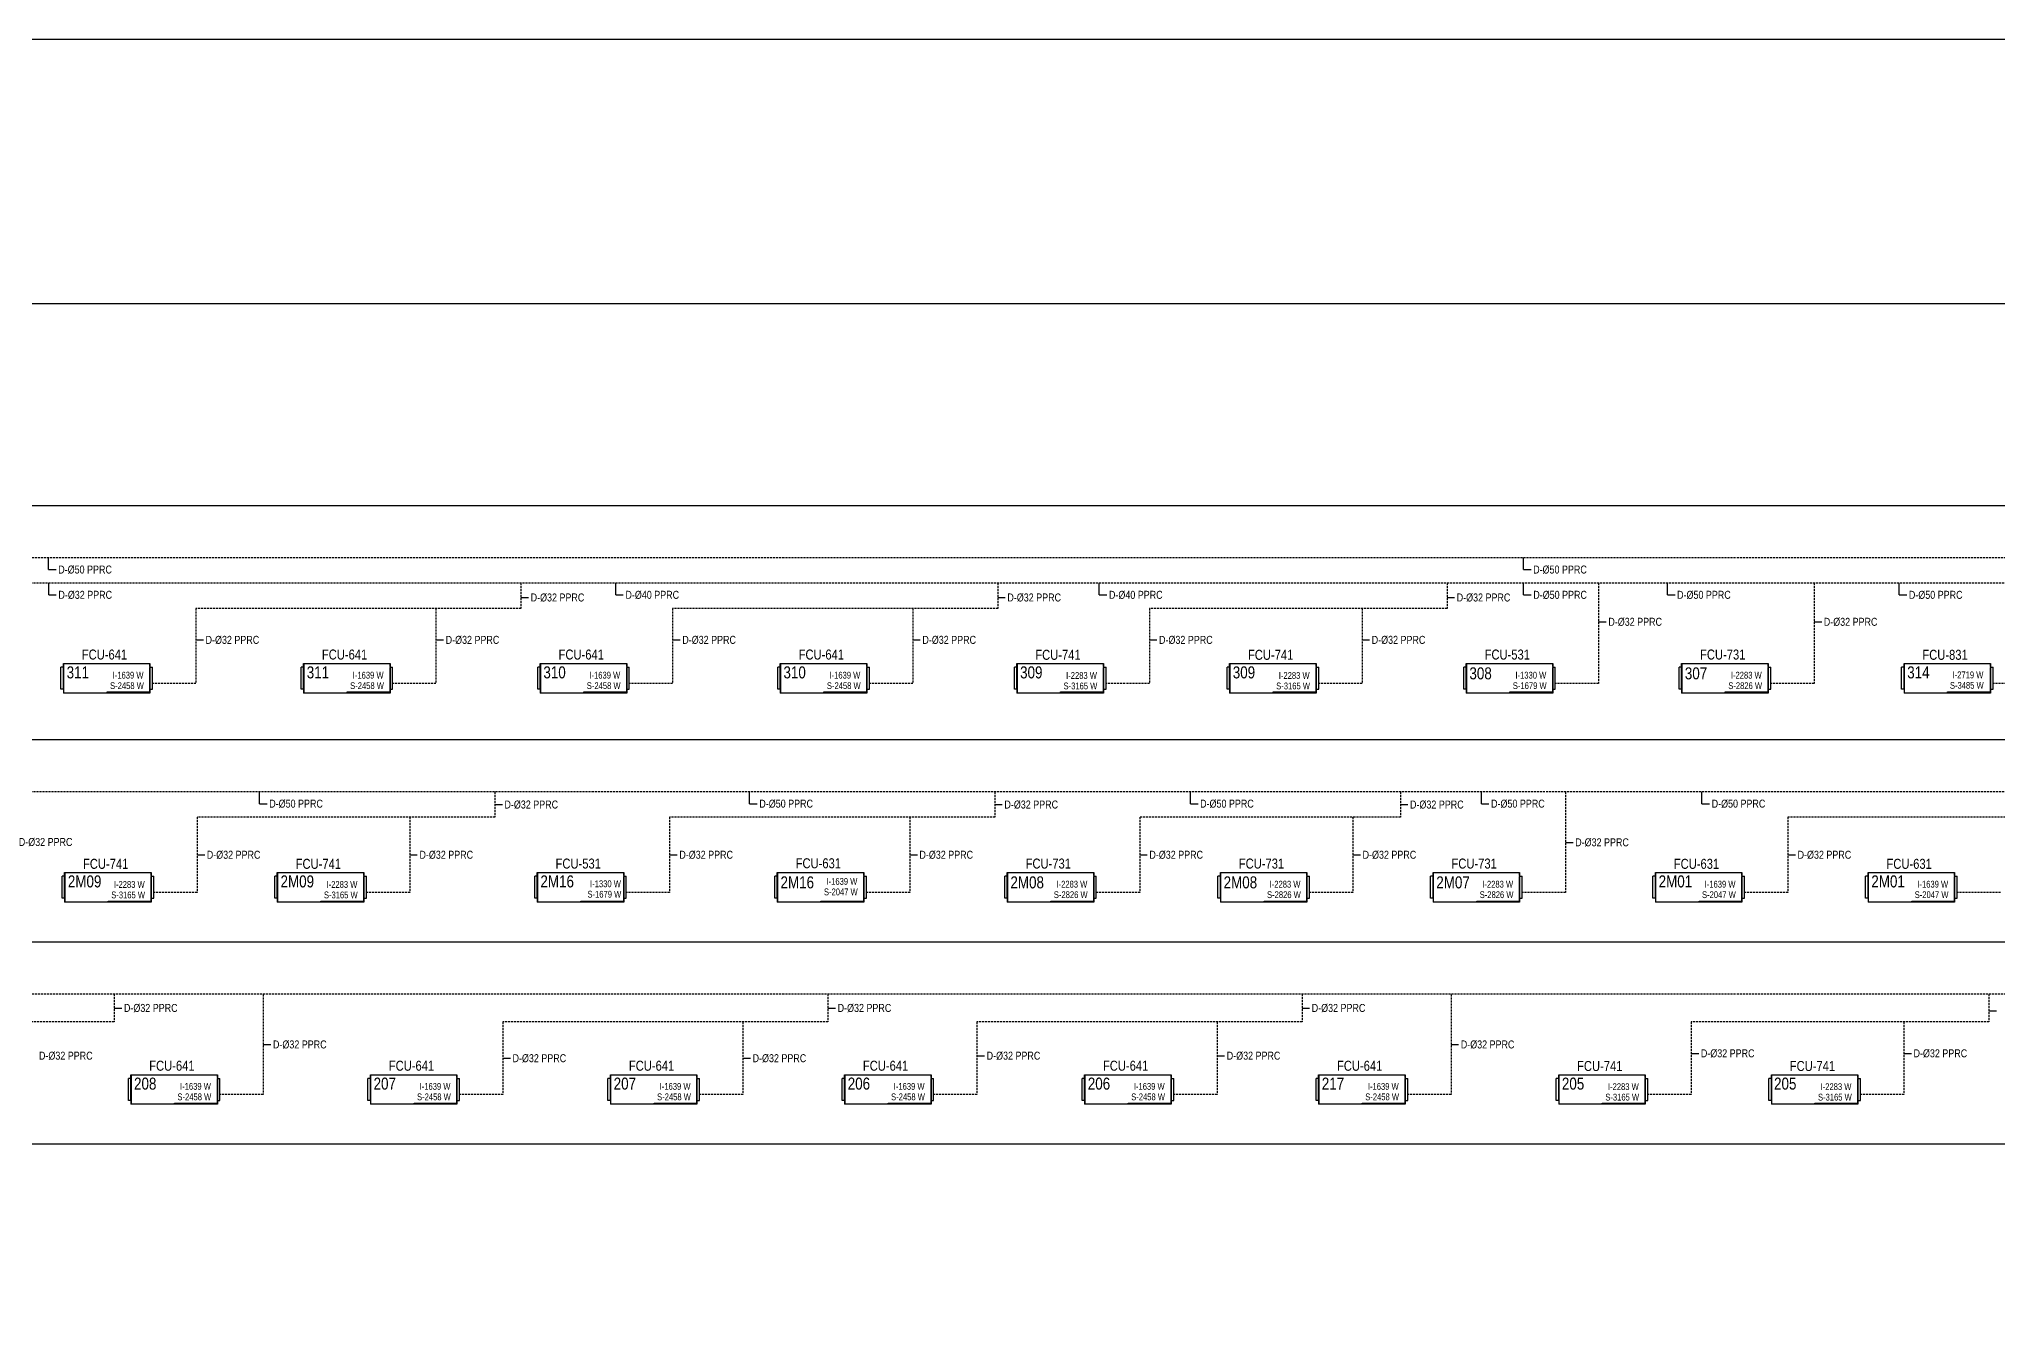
# Model space of a CAD drawing. Header units: centimetres. Extents: x 222914 to 271949, y -38857 to -18857.
# Drawn here: x 241263 to 246158, y -34777 to -31592 of the extents above; entities that cross this region are included whole.
import ezdxf
from ezdxf.enums import TextEntityAlignment as Align

# ---------------------------------------------------------------- set-up
doc = ezdxf.new("R2010")
doc.units = ezdxf.units.CM
doc.header["$LTSCALE"] = 0.2
doc.linetypes.add('DASHED', pattern=[75, 50, -25])
doc.linetypes.add('Hidden', pattern=[0.714375, 0.47625, -0.238125])
doc.layers.get('0').update_dxf_attribs({"color": 252})
for name, color, linetype, lineweight in [('1-BASLIK', 53, 'Continuous', 25), ('T-DRENAJ', 40, 'Hidden', 30), ('T-MAHAL', 120, 'Continuous', 15), ('T-STEXT', 181, 'Continuous', 15)]:
    doc.layers.add(name, color=color, linetype=linetype, lineweight=lineweight)
for name, color, linetype in [('T-DTEXT', 9, 'Continuous'), ('T-FC', 150, 'Continuous'), ('T-FC-NUMARA', 62, 'Continuous'), ('T-ITEXT', 32, 'Continuous'), ('T-TEXT', 85, 'Continuous')]:
    doc.layers.add(name, color=color, linetype=linetype)
doc.styles.add('ARIAL', font='arial.ttf')
doc.styles.add('LUCIDASANS', font='arial.ttf', dxfattribs={"width": 0.8})

# ---------------------------------------------------------------- blocks, each defined once
blk = doc.blocks.new('FANCOIL-DWD')
at = {"linetype": 'DASHED'}
blk.add_line((-114.3, -71.5), (-114.3, -16.4), dxfattribs=at)
for p, q in [((-108.1, -16.4), (-114.3, -16.4)), ((-114.3, -69.1), (-114.3, -18.8)), ((-108.1, -71.5), (-108.1, -7)), ((-108.1, -7), (108.1, -7)), ((-106.8, -80.9), (-106.8, -7)), ((108.1, -7), (108.1, -80.9)), ((108.1, -14.1), (108.1, -7.7)), ((108.1, -16.4), (114.6, -16.4)), ((108.1, -71), (108.1, -16.9)), ((114.6, -71.5), (114.6, -16.4)), ((-108.1, -71.5), (-114.3, -71.5)), ((-108.1, -71.5), (-108.1, -80.9)), ((108.1, -80.9), (-108.1, -80.9)), ((0.9, -80.9), (0.9, -78.2)), ((0.9, -78.2), (108.1, -78.2)), ((108.1, -78), (108.1, -71.5)), ((108.1, -71.5), (114.6, -71.5))]:
    blk.add_line(p, q)

msp = doc.modelspace()

# ---------------------------------------------------------------- linework, layer by layer
at = {"layer": '1-BASLIK'}
msp.add_lwpolyline([(224519.3, -31591.5), (264878.8, -31591.5), (264878.8, -37485.2), (224519.3, -37485.2)], close=True, dxfattribs=at)
at = {"layer": 'T-DRENAJ', "linetype": 'DASHED', "lineweight": -3, "ltscale": 0.5}
for p, q in [((255612.8, -32887.6), (226185.9, -32887.6)), ((255406.1, -32950.9), (240525.8, -32950.9)), ((242467.1, -32950.9), (242467.1, -33014.1)), ((243658.5, -32950.9), (243658.5, -33014.1)), ((244781.4, -32950.9), (244781.4, -33014.1)), ((245160.4, -32950.9), (245160.4, -33201.3)), ((245698.8, -32950.9), (245698.8, -33201.3)), ((242467.1, -33014.1), (241654.7, -33014.1)), ((241654.7, -33014.1), (241654.7, -33201.3)), ((242254.7, -33014.1), (242254.7, -33201.3)), ((243658.5, -33014.1), (242846.1, -33014.1)), ((242846.1, -33014.1), (242846.1, -33201.3)), ((243446.1, -33014.1), (243446.1, -33201.3)), ((244781.4, -33014.1), (244037.5, -33014.1)), ((244037.5, -33014.1), (244037.5, -33201.3)), ((244569, -33014.1), (244569, -33201.3)), ((241654.7, -33201.3), (241546.4, -33201.3)), ((242254.7, -33201.3), (242146.4, -33201.3)), ((242846.1, -33201.3), (242737.8, -33201.3)), ((243446.1, -33201.3), (243337.8, -33201.3)), ((244037.5, -33201.3), (243929.2, -33201.3)), ((244569, -33201.3), (244460.7, -33201.3)), ((245160.4, -33201.3), (245052.1, -33201.3)), ((245698.8, -33201.3), (245590.5, -33201.3)), ((246254.5, -33201.3), (246146.2, -33201.3)), ((255571.3, -33472.7), (233729.4, -33472.7)), ((242401.6, -33472.7), (242401.6, -33535.7)), ((243651.1, -33472.7), (243651.1, -33535.7)), ((244664.8, -33472.7), (244664.8, -33535.7)), ((245077.7, -33473.4), (245077.7, -33723.6)), ((242401.6, -33535.7), (241657.7, -33535.7)), ((241657.7, -33535.7), (241657.7, -33723.6)), ((242189.2, -33535.7), (242189.2, -33723.6)), ((243651.1, -33535.7), (242838.7, -33535.7)), ((242838.7, -33535.7), (242838.7, -33723.6)), ((243438.7, -33535.7), (243438.7, -33723.6)), ((244013.4, -33535.7), (244013.4, -33723.6)), ((244664.8, -33535.7), (244013.4, -33535.7)), ((244546.2, -33535.7), (244546.2, -33723.6)), ((245633.3, -33535.7), (245633.3, -33723.6)), ((241657.7, -33723.6), (241549.4, -33723.6)), ((242189.2, -33723.6), (242080.9, -33723.6)), ((242838.7, -33723.6), (242730.4, -33723.6)), ((243438.7, -33723.6), (243330.4, -33723.6)), ((244013.4, -33723.6), (243905, -33723.6)), ((244546.2, -33723.6), (244437.8, -33723.6)), ((245077.7, -33723.6), (244969.3, -33723.6)), ((245633.3, -33723.6), (245525, -33723.6)), ((246164.8, -33723.6), (246056.5, -33723.6)), ((255612.8, -33977.7), (229005.4, -33977.7)), ((241450.7, -33977.6), (241450.7, -34047.3)), ((241823.1, -33978.4), (241823.1, -34228.8)), ((243234.3, -33977.6), (243234.3, -34047.3)), ((244419.1, -33977.6), (244419.1, -34047.3)), ((244791.6, -33978.4), (244791.6, -34228.9)), ((246135.5, -33977.6), (246135.5, -34047.3)), ((241450.7, -34047.3), (240638.3, -34047.3)), ((243234.3, -34047.3), (242421.8, -34047.3)), ((242421.8, -34047.3), (242421.8, -34228.8)), ((243021.8, -34047.3), (243021.8, -34228.8)), ((244419.1, -34047.3), (243606.7, -34047.3)), ((243606.7, -34047.3), (243606.7, -34228.8)), ((244206.7, -34047.3), (244206.7, -34228.8)), ((246135.5, -34047.3), (245391.6, -34047.3)), ((245391.6, -34047.3), (245391.6, -34228.9)), ((245923.1, -34047.3), (245923.1, -34228.9)), ((241823.1, -34228.8), (241714.8, -34228.8)), ((242421.8, -34228.8), (242313.5, -34228.8)), ((243021.8, -34228.8), (242913.5, -34228.8)), ((243606.7, -34228.8), (243498.4, -34228.8)), ((244206.7, -34228.8), (244098.4, -34228.8)), ((244791.6, -34228.9), (244683.2, -34228.9)), ((245391.6, -34228.9), (245283.2, -34228.9)), ((245923.1, -34228.9), (245814.7, -34228.9))]:
    msp.add_line(p, q, dxfattribs=at)
msp.add_lwpolyline([(255411.9, -33535.2), (248209.7, -33535.7), (245633.3, -33535.7)], dxfattribs=at)
at = {"layer": 'T-DTEXT'}
for p, q in [((241286.5, -32916.9), (241286.5, -32887.6)), ((244972.5, -32916.9), (244972.5, -32887.6)), ((241286.5, -32916.9), (241305.5, -32916.9)), ((244972.5, -32916.9), (244991.4, -32916.9)), ((241286.9, -32980.1), (241286.9, -32950.9)), ((241286.9, -32980.1), (241305.8, -32980.1)), ((242467.1, -32986.8), (242486.1, -32986.8)), ((242704, -32980.1), (242704, -32950.9)), ((242704, -32980.1), (242722.9, -32980.1)), ((243658.5, -32986.8), (243677.5, -32986.8)), ((243912.4, -32980.1), (243912.4, -32950.9)), ((243912.4, -32980.1), (243931.3, -32980.1)), ((244781.4, -32986.8), (244800.4, -32986.8)), ((244972.8, -32980.1), (244972.8, -32950.9)), ((244972.8, -32980.1), (244991.8, -32980.1)), ((245332.2, -32980.1), (245332.2, -32950.9)), ((245332.2, -32980.1), (245351.2, -32980.1)), ((245911.5, -32980.1), (245911.5, -32950.9)), ((245911.5, -32980.1), (245930.5, -32980.1)), ((245160.4, -33047.5), (245179.4, -33047.5)), ((245698.8, -33047.5), (245717.8, -33047.5)), ((241654.7, -33092.7), (241673.7, -33092.7)), ((242254.7, -33092.7), (242273.7, -33092.7)), ((242846.1, -33092.7), (242865.1, -33092.7)), ((243446.1, -33092.7), (243465.1, -33092.7)), ((244037.5, -33092.7), (244056.5, -33092.7)), ((244569, -33092.7), (244588, -33092.7)), ((241813.8, -33501.9), (241813.8, -33472.7)), ((243038.6, -33501.9), (243038.6, -33472.7)), ((244140.3, -33501.9), (244140.3, -33472.7)), ((244867.3, -33501.9), (244867.3, -33472.7)), ((245418.6, -33501.9), (245418.6, -33472.7)), ((241813.8, -33501.9), (241832.8, -33501.9)), ((242401.6, -33504.2), (242420.6, -33504.2)), ((243038.6, -33501.9), (243057.6, -33501.9)), ((243651.1, -33504.2), (243670.1, -33504.2)), ((244140.3, -33501.9), (244159.2, -33501.9)), ((244664.8, -33504.2), (244683.7, -33504.2)), ((244867.3, -33501.9), (244886.3, -33501.9)), ((245418.6, -33501.9), (245437.5, -33501.9)), ((245077.7, -33598.5), (245096.6, -33598.5)), ((241657.7, -33629.6), (241676.7, -33629.6)), ((242189.2, -33629.6), (242208.1, -33629.6)), ((242838.7, -33629.6), (242857.7, -33629.6)), ((243438.7, -33629.6), (243457.7, -33629.6)), ((244013.4, -33629.6), (244032.3, -33629.6)), ((244546.2, -33629.6), (244565.1, -33629.6)), ((245633.3, -33629.6), (245652.3, -33629.6)), ((241450.7, -34012.5), (241469.6, -34012.5)), ((243234.3, -34012.5), (243253.2, -34012.5)), ((244419.1, -34012.5), (244438.1, -34012.5)), ((246135.5, -34019.9), (246154.4, -34019.9)), ((241823.1, -34103.6), (241842.1, -34103.6)), ((244791.6, -34103.6), (244810.5, -34103.6)), ((242421.8, -34138.1), (242440.8, -34138.1)), ((243021.8, -34138.1), (243040.8, -34138.1)), ((243606.7, -34131.7), (243625.7, -34131.7)), ((244206.7, -34131.7), (244225.7, -34131.7)), ((245391.6, -34125.8), (245410.5, -34125.8)), ((245923.1, -34125.8), (245942, -34125.8))]:
    msp.add_line(p, q, dxfattribs=at)
at = {"layer": 'T-TEXT', "color": 7}
for p, q in [((263936, -32252.6), (225015.5, -32252.6)), ((263936, -32757.6), (225015.5, -32757.6)), ((263936, -33342.7), (225015.5, -33342.7)), ((263936, -33847.7), (225015.5, -33847.7)), ((263936, -34352.7), (225015.5, -34352.7))]:
    msp.add_line(p, q, dxfattribs=at)

# ---------------------------------------------------------------- block references
at = {"layer": 'T-FC'}
for p in [(241431.8, -33144.6), (242031.8, -33144.6), (242623.2, -33144.6), (243223.2, -33144.6), (243814.6, -33144.6), (244346.1, -33144.6), (244937.5, -33144.6), (245475.9, -33144.6), (246031.6, -33144.6), (241434.8, -33666.9), (241966.2, -33666.9), (242615.8, -33666.9), (243215.8, -33666.9), (243790.4, -33666.9), (244323.2, -33666.9), (244854.7, -33666.9), (245410.4, -33666.9), (245941.9, -33666.9), (241600.2, -34172.1), (242198.9, -34172.1), (242798.9, -34172.1), (243383.8, -34172.1), (243983.8, -34172.1), (244568.6, -34172.1), (245168.6, -34172.1), (245700.1, -34172.1)]:
    msp.add_blockref('FANCOIL-DWD', p, dxfattribs=at)

# ---------------------------------------------------------------- texts
at = {"layer": 'T-DTEXT', "style": 'LUCIDASANS', "width": 0.8}
for s, p in [('D-%%C50 PPRC', (241310.7, -32926.8)), ('D-%%C50 PPRC', (244996.7, -32926.8)), ('D-%%C32 PPRC', (241311.1, -32990)), ('D-%%C32 PPRC', (242491.3, -32996.6)), ('D-%%C40 PPRC', (242728.2, -32990)), ('D-%%C32 PPRC', (243682.7, -32996.6)), ('D-%%C40 PPRC', (243936.6, -32990)), ('D-%%C32 PPRC', (244805.6, -32996.6)), ('D-%%C50 PPRC', (244997, -32990)), ('D-%%C50 PPRC', (245356.4, -32990)), ('D-%%C50 PPRC', (245935.7, -32990)), ('D-%%C32 PPRC', (245184.6, -33057.4)), ('D-%%C32 PPRC', (245723, -33057.4)), ('D-%%C32 PPRC', (241678.9, -33102.5)), ('D-%%C32 PPRC', (242278.9, -33102.5)), ('D-%%C32 PPRC', (242870.3, -33102.5)), ('D-%%C32 PPRC', (243470.3, -33102.5)), ('D-%%C32 PPRC', (244061.7, -33102.5)), ('D-%%C32 PPRC', (244593.2, -33102.5)), ('D-%%C50 PPRC', (241838, -33511.8)), ('D-%%C32 PPRC', (242425.8, -33514)), ('D-%%C50 PPRC', (243062.8, -33511.8)), ('D-%%C32 PPRC', (243675.3, -33514)), ('D-%%C50 PPRC', (244164.4, -33511.8)), ('D-%%C32 PPRC', (244688.9, -33514)), ('D-%%C50 PPRC', (244891.5, -33511.8)), ('D-%%C50 PPRC', (245442.8, -33511.8)), ('D-%%C32 PPRC', (241212.1, -33607.6)), ('D-%%C32 PPRC', (241681.9, -33639.5)), ('D-%%C32 PPRC', (242213.4, -33639.5)), ('D-%%C32 PPRC', (242862.9, -33639.5)), ('D-%%C32 PPRC', (243462.9, -33639.5)), ('D-%%C32 PPRC', (244037.6, -33639.5)), ('D-%%C32 PPRC', (244570.4, -33639.5)), ('D-%%C32 PPRC', (245101.8, -33608.4)), ('D-%%C32 PPRC', (245657.5, -33639.5)), ('D-%%C32 PPRC', (241474.9, -34022.3)), ('D-%%C32 PPRC', (243258.5, -34022.3)), ('D-%%C32 PPRC', (244443.3, -34022.3)), ('D-%%C32 PPRC', (241847.3, -34113.5)), ('D-%%C32 PPRC', (244815.8, -34113.5)), ('D-%%C32 PPRC', (245415.8, -34135.7)), ('D-%%C32 PPRC', (245947.3, -34135.7)), ('D-%%C32 PPRC', (241262.5, -34141.6)), ('D-%%C32 PPRC', (242446, -34147.9)), ('D-%%C32 PPRC', (243046, -34147.9)), ('D-%%C32 PPRC', (243630.9, -34141.6)), ('D-%%C32 PPRC', (244230.9, -34141.6))]:
    msp.add_text(s, height=20, dxfattribs=at).set_placement(p)
at = {"layer": 'T-FC-NUMARA', "color": 1, "style": 'ARIAL', "width": 0.8}
for p in [(241369.6, -33141.7), (241969.6, -33141.7), (242561.1, -33141.7), (243161.1, -33141.7), (241538.1, -34169.2), (242136.8, -34169.2), (242736.8, -34169.2), (243321.6, -34169.2), (243921.6, -34169.2), (244506.5, -34169.3)]:
    msp.add_text('FCU-641', height=25, dxfattribs=at).set_placement(p)
at = {"layer": 'T-FC-NUMARA', "color": 163, "style": 'ARIAL', "width": 0.8}
for p in [(243752.5, -33142.4), (244284, -33142.4), (241372.6, -33664.7), (241904.1, -33664.7), (245106.5, -34169.9), (245638, -34169.9)]:
    msp.add_text('FCU-741', height=25, dxfattribs=at).set_placement(p)
at = {"layer": 'T-FC-NUMARA', "color": 100, "style": 'ARIAL', "width": 0.8}
for p in [(244875.4, -33141.7), (242553.6, -33664)]:
    msp.add_text('FCU-531', height=25, dxfattribs=at).set_placement(p)
at = {"layer": 'T-FC-NUMARA', "color": 30, "style": 'ARIAL', "width": 0.8}
for p in [(245413.8, -33141.7), (243728.3, -33664), (244261.1, -33664), (244792.6, -33664)]:
    msp.add_text('FCU-731', height=25, dxfattribs=at).set_placement(p)
at = {"layer": 'T-FC-NUMARA', "color": 62, "style": 'ARIAL', "width": 0.8}
msp.add_text('FCU-831', height=25, dxfattribs=at).set_placement((245969.4, -33142.4))
at = {"layer": 'T-FC-NUMARA', "color": 2, "style": 'ARIAL', "width": 0.8}
for p in [(243153.6, -33663.3), (245348.2, -33664.7), (245879.7, -33664.7)]:
    msp.add_text('FCU-631', height=25, dxfattribs=at).set_placement(p)
at = {"layer": 'T-ITEXT', "color": 1, "style": 'ARIAL', "width": 0.8}
for p in [(241523.8, -33189.3), (242123.8, -33189.3), (242715.2, -33189.3), (243315.2, -33189.3), (241692.2, -34216.8), (242290.9, -34216.8), (242890.9, -34216.8), (243475.8, -34216.8), (244075.8, -34216.8), (244660.7, -34216.9)]:
    msp.add_text('I-1639 W', height=17, dxfattribs=at).set_placement(p, align=Align.RIGHT)
at = {"layer": 'T-ITEXT', "color": 163, "style": 'ARIAL', "width": 0.8}
for p in [(243906.6, -33190), (244438.1, -33190), (241526.8, -33712.2), (242058.3, -33712.2), (245260.7, -34217.5), (245792.1, -34217.5)]:
    msp.add_text('I-2283 W', height=17, dxfattribs=at).set_placement(p, align=Align.RIGHT)
at = {"layer": 'T-ITEXT', "color": 100, "style": 'ARIAL', "width": 0.8}
for s, p in [('I-1330 W', (245029.5, -33189.3)), ('S-1679 W', (245030.4, -33215.5)), ('S-1679 W', (242717.8, -33736.7)), ('I-1330 W', (242716.9, -33710.6))]:
    msp.add_text(s, height=17, dxfattribs=at).set_placement(p, align=Align.RIGHT)
at = {"layer": 'T-ITEXT', "color": 30, "style": 'ARIAL', "width": 0.8}
for p in [(245567.9, -33189.3), (243882.5, -33711.6), (244415.2, -33711.6), (244946.7, -33711.6)]:
    msp.add_text('I-2283 W', height=17, dxfattribs=at).set_placement(p, align=Align.RIGHT)
at = {"layer": 'T-ITEXT', "color": 62, "style": 'ARIAL', "width": 0.8}
msp.add_text('I-2719 W', height=17, dxfattribs=at).set_placement((246121.9, -33188.5), align=Align.RIGHT)
at = {"layer": 'T-ITEXT', "color": 2, "style": 'ARIAL', "width": 0.8}
for p in [(243307.8, -33704.6), (245502.4, -33711.6), (246033.9, -33711.6)]:
    msp.add_text('I-1639 W', height=17, dxfattribs=at).set_placement(p, align=Align.RIGHT)
at = {"layer": 'T-MAHAL', "style": 'LUCIDASANS', "width": 0.8}
for s, p in [('311', (241331.7, -33188.8)), ('311', (241931.7, -33188.8)), ('310', (242523.1, -33188.8)), ('310', (243123.1, -33188.8)), ('309', (243714.5, -33188.8)), ('309', (244246, -33188.8)), ('308', (244837.4, -33191.2)), ('307', (245375.8, -33191.2)), ('314', (245931.5, -33188.8)), ('2M09', (241334.7, -33711.1)), ('2M09', (241866.2, -33711.1)), ('2M16', (242515.7, -33711.1)), ('2M16', (243115.7, -33713.5)), ('2M08', (243690.3, -33713.5)), ('2M08', (244223.1, -33713.5)), ('2M07', (244754.6, -33713.5)), ('2M01', (245310.3, -33711.1)), ('2M01', (245841.8, -33711.1)), ('208', (241500.1, -34216.4)), ('207', (242098.8, -34216.4)), ('207', (242698.8, -34216.4)), ('206', (243283.7, -34216.4)), ('206', (243883.7, -34216.4)), ('217', (244468.5, -34216.4)), ('205', (245068.5, -34216.4)), ('205', (245598.7, -34216.4))]:
    msp.add_text(s, height=30, dxfattribs=at).set_placement(p)
at = {"layer": 'T-STEXT', "color": 1, "style": 'ARIAL', "width": 0.8}
for p in [(241524.7, -33215.5), (242124.7, -33215.5), (242716.1, -33215.5), (243316.1, -33215.5), (241693.1, -34243), (242291.8, -34243), (242891.8, -34243), (243476.6, -34243), (244076.6, -34243), (244661.5, -34243)]:
    msp.add_text('S-2458 W', height=17, dxfattribs=at).set_placement(p, align=Align.RIGHT)
at = {"layer": 'T-STEXT', "color": 163, "style": 'ARIAL', "width": 0.8}
for p in [(243907.5, -33216.2), (244439, -33216.2), (241527.6, -33738.4), (242059.1, -33738.4), (245261.5, -34243.7), (245793, -34243.7)]:
    msp.add_text('S-3165 W', height=17, dxfattribs=at).set_placement(p, align=Align.RIGHT)
at = {"layer": 'T-STEXT', "color": 30, "style": 'ARIAL', "width": 0.8}
for p in [(245568.8, -33215.5), (243883.3, -33737.8), (244416.1, -33737.8), (244947.6, -33737.8)]:
    msp.add_text('S-2826 W', height=17, dxfattribs=at).set_placement(p, align=Align.RIGHT)
at = {"layer": 'T-STEXT', "color": 62, "style": 'ARIAL', "width": 0.8}
msp.add_text('S-3485 W', height=17, dxfattribs=at).set_placement((246122.7, -33214.7), align=Align.RIGHT)
at = {"layer": 'T-STEXT', "color": 2, "style": 'ARIAL', "width": 0.8}
for p in [(243308.7, -33730.8), (245503.2, -33737.8), (246034.7, -33737.8)]:
    msp.add_text('S-2047 W', height=17, dxfattribs=at).set_placement(p, align=Align.RIGHT)

doc.saveas('drawing.dxf')
